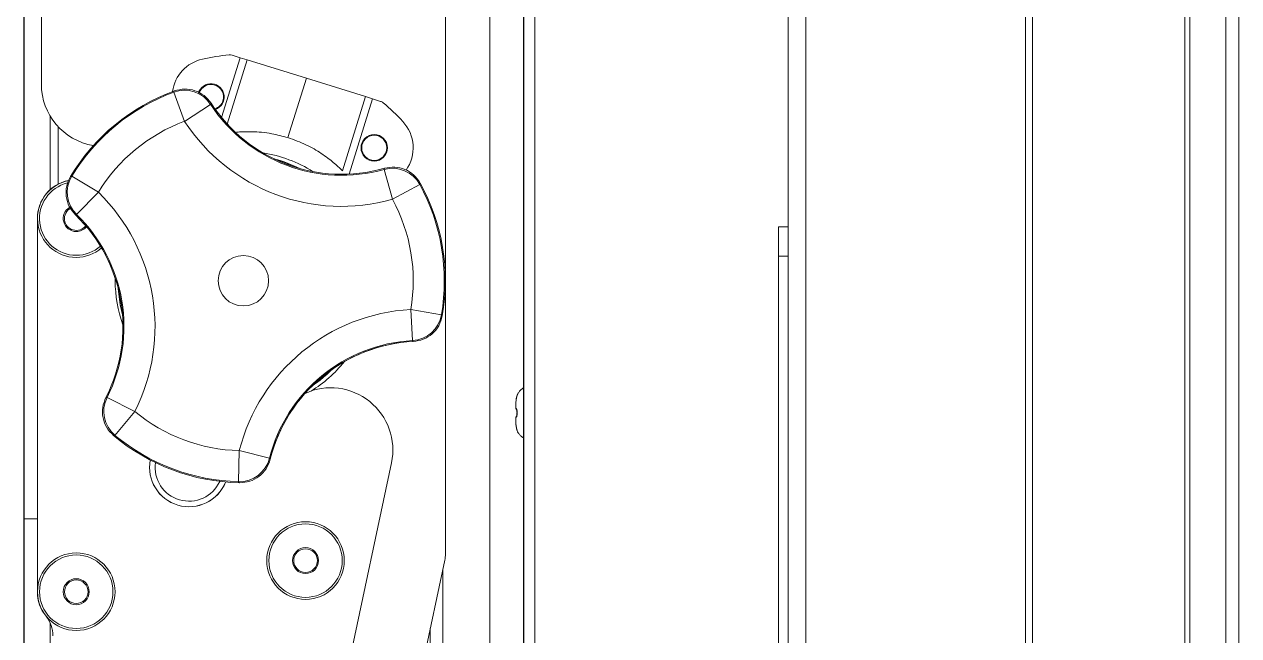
# Model space of a CAD drawing. Extents: x -382 to 1420, y -377 to 265.
# Drawn here: x 396.463 to 401.344, y 147.286 to 149.742 of the extents above; entities that cross this region are included whole.
import ezdxf

# ---------------------------------------------------------------- set-up
doc = ezdxf.new("R2010")
doc.units = 0
doc.header["$MEASUREMENT"] = 0
for name, color, linetype in [('AV-Anno-Iden', 154, 'CONTINUOUS'), ('AV-Detl-Obje', 84, 'CONTINUOUS'), ('AV-Detl-Obje-Brkt', 202, 'CONTINUOUS'), ('AV-Detl-Obje-Mont', 232, 'CONTINUOUS'), ('AV-Elev-Wall', 160, 'CONTINUOUS')]:
    doc.layers.add(name, color=color, linetype=linetype)

# ---------------------------------------------------------------- blocks, each defined once
blk = doc.blocks.new('A$C42D23839')
at = {"layer": 'AV-Detl-Obje-Brkt', "linetype": 'Continuous', "lineweight": 15}
for p, q in [((0, 4.3889), (0, 20.8786)), ((0.1358, 4.3889), (0.1358, 20.8786)), ((0.3248, 7.9728), (0.3248, 4.5138)), ((0.3751, 4.3889), (0.3751, 7.7361))]:
    blk.add_line(p, q, dxfattribs=at)
at = {"layer": 'AV-Detl-Obje-Mont', "linetype": 'Continuous', "lineweight": 15}
for p, q in [((1.9384, 13.8126), (1.9384, 9.9212)), ((0.3145, 8.0346), (0.3145, 13.4314)), ((2.007, 8.1751), (2.007, 12.5228)), ((0.8734, 9.945), (1.1106, 10.0188)), ((1.1106, 10.0188), (1.1391, 10.0277)), ((1.191, 9.7604), (1.1106, 10.0188)), ((1.1391, 10.0277), (1.1718, 10.0379)), ((1.1391, 10.0277), (1.214, 9.7868)), ((0.6362, 9.8712), (0.8734, 9.945)), ((0.9476, 9.7065), (0.8734, 9.945)), ((0.5749, 9.8522), (0.6077, 9.8624)), ((0.6077, 9.8624), (0.6362, 9.8712)), ((0.7018, 9.56), (0.6077, 9.8624)), ((0.6362, 9.8712), (0.7287, 9.5738)), ((1.4062, 9.8892), (1.3629, 9.772)), ((1.2583, 9.8403), (1.2564, 9.8448)), ((1.2583, 9.8403), (1.3629, 9.772)), ((1.9025, 9.4978), (1.9025, 9.7921)), ((1.8713, 9.7507), (1.8713, 9.5196)), ((0.5611, 9.5789), (0.5272, 9.4587)), ((0.5596, 9.5835), (0.5611, 9.5789)), ((0.9642, 9.6042), (0.9379, 9.5943)), ((0.5272, 9.4587), (0.4176, 9.5185)), ((1.816, 9.552), (1.7093, 9.487)), ((1.7965, 9.3975), (1.7093, 9.487)), ((1.8012, 9.3965), (1.7965, 9.3975)), ((1.9544, 9.3814), (1.9544, 7.8823)), ((1.6417, 9.1316), (1.6417, 9.1421)), ((0.4536, 9.0161), (0.3305, 8.995)), ((0.4536, 9.0161), (0.4467, 8.8914)), ((0.4467, 8.8914), (0.4438, 8.8875)), ((0.7983, 8.7547), (0.8199, 8.737)), ((1.6743, 8.663), (1.5628, 8.6066)), ((1.6743, 8.663), (1.6791, 8.6624)), ((1.5628, 8.6066), (1.6427, 8.5105)), ((1.1428, 8.4491), (1.0217, 8.4183)), ((1.1428, 8.4491), (1.1458, 8.3242)), ((0.7207, 7.5075), (0.531, 8.3997)), ((1.0185, 8.4147), (1.0217, 8.4183)), ((1.9544, 8.1751), (2.007, 8.1751)), ((2.007, 7.4102), (2.007, 8.1751)), ((0.6682, 6.3573), (0.3172, 8.0086)), ((1.9025, 7.4102), (1.9025, 7.7558))]:
    blk.add_line(p, q, dxfattribs=at)
at = {"layer": 'AV-Detl-Obje-Mont', "linetype": 'Continuous', "lineweight": 15, "flags": 128}
for points in [[(1.404, 9.8943), (1.4056, 9.8906), (1.4062, 9.8892)], [(0.9117, 9.5873), (0.9681, 9.6098), (0.9969, 9.6184)], [(0.4176, 9.5185), (0.4171, 9.52), (0.4159, 9.5238)], [(1.816, 9.552), (1.8175, 9.5517), (1.8214, 9.5508)], [(1.6301, 9.0994), (1.6218, 9.0351), (1.6124, 8.9953)], [(1.6284, 9.0897), (1.6198, 9.0296), (1.6128, 9.0004)], [(1.6169, 9.0357), (1.6181, 9.0423), (1.6215, 9.0634)], [(0.3271, 8.9906), (0.3295, 8.9938), (0.3305, 8.995)], [(0.8498, 8.7094), (0.8173, 8.7327), (0.7655, 8.7788)], [(0.8392, 8.7178), (0.7915, 8.7553), (0.7697, 8.7759)], [(1.6482, 8.5098), (1.6443, 8.5103), (1.6427, 8.5105)], [(1.1458, 8.3242), (1.1447, 8.323), (1.1421, 8.3201)]]:
    blk.add_lwpolyline(points, dxfattribs=at)
at = {"layer": 'AV-Detl-Obje-Mont', "linetype": 'Continuous', "lineweight": 15}
for centre, radius in [((0.6005, 9.6656), 0.0532), ((0.6005, 9.6656), 0.0504), ((1.1264, 9.1316), 0.1014), ((0.8766, 8.0073), 0.1559), ((0.8766, 8.0073), 0.1476), ((0.8766, 8.0073), 0.0522), ((0.8766, 8.0073), 0.0475), ((1.7981, 7.8823), 0.1559), ((1.7981, 7.8823), 0.1476), ((1.7981, 7.8823), 0.0522), ((1.7981, 7.8823), 0.0475)]:
    blk.add_circle(centre, radius, dxfattribs=at)
for centre, radius, start, end in [((1.1808, 10.0092), 0.03, 84.6774, 107.2796), ((1.1053, 9.1995), 0.8432, 77.2796, 84.6774), ((1.2566, 9.8697), 0.1562, 8.0615, 77.2796), ((1.2566, 9.8697), 0.0532, 17.2796, 250.8465), ((1.2566, 9.8697), 0.0504, 18.8375, 197.2796), ((1.6886, 9.9212), 0.2498, 279.4354, 0), ((1.3629, 9.7719), 0.1249, 69.7495, 146.8306), ((1.1264, 9.1316), 0.8116, 31.1021, 70.0036), ((1.1264, 9.1316), 0.8076, 31.3717, 69.734), ((1.1053, 9.1995), 0.8432, 129.8819, 137.2796), ((0.7317, 10.1843), 0.625, 254.014, 327.0917), ((0.7317, 10.1843), 0.629, 254.2596, 326.8461), ((0.5839, 9.8236), 0.03, 107.2796, 129.8819), ((1.2566, 9.8697), 0.0504, 197.2796, 251.8042), ((0.6005, 9.6656), 0.1562, 137.2796, 215.1458), ((0.7317, 10.1843), 0.7539, 254.2596, 326.8461), ((1.1264, 9.1316), 0.6827, 31.3717, 69.734), ((1.1264, 9.1316), 0.5197, 98.6767, 122.6211), ((1.1264, 9.1316), 0.5047, 104.342, 116.7636), ((0.5272, 9.4586), 0.1249, 74.2751, 151.3562), ((1.1264, 9.1316), 0.8116, 151.1021, 190.0036), ((1.1264, 9.1316), 0.8076, 151.3717, 189.734), ((1.7093, 9.487), 0.1249, 314.2751, 31.3562), ((1.7981, 9.3814), 0.1559, 270, 78.3638), ((1.7981, 9.3814), 0.1476, 270, 76.0834), ((1.7981, 9.3814), 0.1563, 0, 78.3863), ((2.2355, 8.947), 0.7539, 134.2596, 206.8461), ((1.1264, 9.1316), 0.6827, 151.3717, 189.734), ((1.7981, 9.3814), 0.0475, 217.0319, 61.5796), ((1.7981, 9.3814), 0.0522, 270, 60.7093), ((2.2355, 8.947), 0.629, 134.2596, 206.8461), ((2.2355, 8.947), 0.625, 134.014, 207.0917), ((1.7981, 9.3814), 0.0522, 218.2033, 270), ((1.7981, 9.3814), 0.1559, 229.2973, 270), ((1.7981, 9.3814), 0.1476, 228.7338, 270), ((1.1264, 9.1316), 0.5153, 339.9707, 0), ((0.4536, 9.0162), 0.1249, 189.7495, 266.8306), ((0.4121, 8.2634), 0.7539, 14.2596, 86.8461), ((0.4121, 8.2634), 0.625, 50.5528, 87.0917), ((0.4121, 8.2634), 0.625, 14.014, 87.0917), ((0.4121, 8.2634), 0.629, 14.2596, 86.8461), ((1.1264, 9.1316), 0.5197, 218.6776, 238.4641), ((0.4121, 8.2634), 0.625, 14.014, 50.5528), ((0.7754, 8.4517), 0.2498, 65.6029, 192), ((1.5628, 8.6066), 0.1249, 309.7495, 26.8306), ((1.1264, 9.1316), 0.6827, 271.3717, 309.734), ((1.1264, 9.1316), 0.8116, 271.1021, 310.0036), ((1.1264, 9.1316), 0.8076, 271.3717, 309.734), ((1.1428, 8.4491), 0.1249, 194.2751, 271.3562), ((1.3451, 8.382), 0.1585, 201.835, 10.6854), ((1.3451, 8.382), 0.1583, 201.8568, 10.6636), ((1.3451, 8.382), 0.1359, 204.5754, 7.945), ((0.4394, 8.0346), 0.1249, 180, 192), ((1.7981, 7.8823), 0.1563, 321.0711, 0), ((2.0169, 7.7056), 0.1249, 141.0711, 180)]:
    blk.add_arc(centre, radius, start, end, dxfattribs=at)
for points, knots in [([(1.404, 9.8943), (1.3903, 9.8978), (1.3629, 9.9048), (1.3206, 9.8972), (1.2826, 9.8777), (1.2651, 9.8557), (1.2564, 9.8448)], [0, 0, 0, 0, 0.250748, 0.501501, 0.752227, 1, 1, 1, 1]), ([(1.1536, 9.7282), (1.1535, 9.7282), (1.1399, 9.73), (1.0917, 9.7317), (1.0199, 9.7259), (0.9693, 9.7123), (0.9476, 9.7065)], [0, 0, 0, 0, 0.002247, 0.351838, 0.72136, 1, 1, 1, 1]), ([(0.9476, 9.7065), (0.9227, 9.6975), (0.8728, 9.6795), (0.8098, 9.6421), (0.761, 9.6049), (0.7357, 9.5807), (0.7304, 9.5754), (0.7287, 9.5738)], [0, 0, 0, 0, 0.213762, 0.42707, 0.652265, 0.892242, 1, 1, 1, 1]), ([(0.5596, 9.5835), (0.5457, 9.586), (0.5179, 9.5911), (0.4763, 9.5806), (0.4396, 9.5585), (0.4238, 9.5353), (0.4159, 9.5238)], [0, 0, 0, 0, 0.2507481, 0.5015013, 0.7522272, 1, 1, 1, 1]), ([(1.8012, 9.3965), (1.8104, 9.4072), (1.8287, 9.4288), (1.8405, 9.4701), (1.8395, 9.5129), (1.8274, 9.5382), (1.8214, 9.5508)], [0, 0, 0, 0, 0.250748, 0.501501, 0.752227, 1, 1, 1, 1]), ([(0.3271, 8.9906), (0.3309, 8.977), (0.3385, 8.9498), (0.3663, 8.9169), (0.4022, 8.8937), (0.43, 8.8896), (0.4438, 8.8875)], [0, 0, 0, 0, 0.250748, 0.501501, 0.752227, 1, 1, 1, 1]), ([(1.6482, 8.5098), (1.6581, 8.5199), (1.6778, 8.5401), (1.6925, 8.5806), (1.6945, 8.6233), (1.6842, 8.6494), (1.6791, 8.6624)], [0, 0, 0, 0, 0.250748, 0.501501, 0.752227, 1, 1, 1, 1]), ([(1.0185, 8.4147), (1.0232, 8.4014), (1.0327, 8.3748), (1.0626, 8.3439), (1.1001, 8.3233), (1.1281, 8.3212), (1.1421, 8.3201)], [0, 0, 0, 0, 0.250748, 0.501501, 0.752227, 1, 1, 1, 1])]:
    blk.add_open_spline(points, degree=3, knots=knots, dxfattribs=at)
blk = doc.blocks.new('A$C90a6f177')
at = {"layer": 'AV-Detl-Obje', "lineweight": 0}
for points in [[(0.197, 33.1003), (0.197, 0.2717), (0.0519, 0.2844)], [(0.0001, 0.3361), (0.0001, 33.0358), (0.0519, 33.0876)], [(0.0519, 33.0876), (0.0519, 0.2844), (0.0001, 0.3361)], [(0.2166, 33.0806), (0.2166, 0.2913), (0.1969, 0.2913)], [(0.2166, 33.0885), (0.2166, 0.2835)], [(0.8571, 0.4212), (0.8571, 32.8761), (0.8577, 32.8849), (0.8579, 32.8928), (0.8576, 32.9014)], [(2.8739, 24.0037), (2.8739, 4.3949)], [(1.811, 4.628), (1.811, 23.6846), (1.8503, 23.6452)], [(1.811, 13.1115), (1.8503, 13.1115)], [(1.8504, 12.9934), (1.811, 12.9934)], [(2.874, 12.4644), (2.8743, 12.4643), (2.8769, 12.4626), (2.8793, 12.461), (2.8818, 12.4592), (2.884, 12.4571), (2.8864, 12.4551), (2.8883, 12.4532), (2.8903, 12.4508), (2.8922, 12.4486), (2.894, 12.4461), (2.8955, 12.4436)], [(2.8956, 12.4436), (2.8959, 12.4431), (2.8964, 12.4422), (2.897, 12.4413), (2.8975, 12.4405), (2.898, 12.4395), (2.8985, 12.4386), (2.8988, 12.4376), (2.8992, 12.4366), (2.8995, 12.4361), (2.8999, 12.4351), (2.9003, 12.4343)], [(2.9007, 12.433), (2.9003, 12.4342)], [(2.9003, 12.4342), (2.9003, 12.4341), (2.9003, 12.4339), (2.9003, 12.4338), (2.9005, 12.4336), (2.9005, 12.4335), (2.9005, 12.4334), (2.9005, 12.4332), (2.9006, 12.4331), (2.9006, 12.433), (2.9006, 12.4328), (2.9007, 12.4327)], [(2.9018, 12.4286), (2.9006, 12.433)], [(2.9007, 12.4327), (2.901, 12.4317), (2.9013, 12.4302), (2.9014, 12.4298), (2.9019, 12.4284), (2.9021, 12.427), (2.9025, 12.4255), (2.9028, 12.4241), (2.9032, 12.4227), (2.9035, 12.4212), (2.9037, 12.4198), (2.9039, 12.4183)], [(2.9014, 12.43), (2.9013, 12.4306)], [(2.902, 12.4278), (2.9015, 12.4294)], [(2.9022, 12.427), (2.902, 12.428)], [(2.9024, 12.4261), (2.9021, 12.4272)], [(2.9026, 12.4253), (2.9024, 12.4264)], [(2.9028, 12.4242), (2.9025, 12.4256)], [(2.903, 12.4232), (2.9028, 12.4246)], [(2.9033, 12.4221), (2.9029, 12.4237)], [(2.9033, 12.4217), (2.9032, 12.4227)], [(2.9036, 12.4206), (2.9033, 12.4222)], [(2.9037, 12.4196), (2.9034, 12.421)], [(2.904, 12.4183), (2.904, 12.4183)], [(2.9003, 12.365), (2.9003, 12.3621)], [(2.9009, 12.36), (2.9009, 12.3621)], [(2.9018, 12.3748), (2.9022, 12.3762)], [(2.9022, 12.3762), (2.9022, 12.3763)], [(2.904, 12.3455), (2.9041, 12.3455), (2.9043, 12.3455), (2.9044, 12.3455), (2.9045, 12.3455), (2.9047, 12.3455), (2.9048, 12.3455), (2.9051, 12.3455), (2.9054, 12.3455), (2.9054, 12.3457)], [(2.904, 12.3088), (2.904, 12.3088)], [(2.9052, 12.32), (2.9054, 12.3261)], [(2.9054, 12.3261), (2.9054, 12.3457)]]:
    blk.add_lwpolyline(points, dxfattribs=at)
for points in [[(0.8329, 0.3717, -0.043102), (0.8282, 0.4213), (0.8282, 32.8761), (0.8571, 32.8761), (1.7398, 31.2006), (1.811, 31.2006)], [(1.7685, 31.6808), (1.77, 31.6704), (1.7712, 31.6597), (1.7725, 31.6487), (1.7736, 31.6372), (1.7746, 31.6253), (1.7753, 31.6129), (1.7758, 31.5997), (1.7762, 31.5858), (1.7764, 31.5708), (1.7765, 31.5547), (1.7764, 31.5364), (1.7761, 31.515), (1.7758, 31.4999), (1.7753, 31.474), (1.775, 31.4643), (1.7743, 31.4425), (1.7734, 31.423, -0.020283), (1.7633, 31.2979, -0.020006), (1.7551, 31.2492, -0.043101), (1.7398, 31.2006), (1.7398, 4.572)], [(2.8285, 23.9761), (2.8285, 9.0325, 0.139452), (2.5034, 9.0803, 0.006153), (2.4723, 9.078), (1.8503, 9.0235)], [(1.8504, 13.1115), (1.8504, 6.3798, 0.389027), (2.0668, 6.1436), (2.0668, 5.6908), (2.0275, 5.6908), (2.0273, 5.8857), (2.0037, 5.8878)], [(2.9054, 12.401), (2.9054, 12.3813), (2.9054, 12.3815), (2.9052, 12.3815), (2.9051, 12.3816), (2.9049, 12.3816), (2.9048, 12.3816), (2.9047, 12.3816), (2.9045, 12.3816), (2.9044, 12.3816), (2.9042, 12.3815), (2.9041, 12.3815), (2.9015, 12.3766), (2.9016, 12.3771), (2.9018, 12.3777), (2.9019, 12.3782), (2.902, 12.3787), (2.9023, 12.3792), (2.9025, 12.3798), (2.9027, 12.3801), (2.903, 12.3806), (2.9033, 12.381), (2.9034, 12.381), (2.9037, 12.3813), (2.9053, 12.3813, -0.25195), (2.9013, 12.3753), (2.9011, 12.3751), (2.901, 12.374), (2.9009, 12.373), (2.9007, 12.3723), (2.9006, 12.3713), (2.9005, 12.3702), (2.9005, 12.3691), (2.9003, 12.3681), (2.9003, 12.367), (2.9003, 12.366), (2.9009, 12.3665), (2.901, 12.3689), (2.9011, 12.3708), (2.9014, 12.3726), (2.9017, 12.3742), (2.9018, 12.3748), (2.9017, 12.3745), (2.9014, 12.3732), (2.9011, 12.3714), (2.901, 12.3693), (2.9009, 12.367), (2.9009, 12.365), (2.9003, 12.3621), (2.9005, 12.3621), (2.9006, 12.3621), (2.9007, 12.3621), (2.9003, 12.365), (2.9005, 12.365), (2.9006, 12.365), (2.9007, 12.365), (2.9003, 12.3621), (2.9003, 12.3612), (2.9003, 12.36), (2.9003, 12.3589), (2.9003, 12.3586), (2.9005, 12.3575), (2.9005, 12.3562), (2.9006, 12.355), (2.9009, 12.3539), (2.901, 12.3529), (2.9013, 12.3516), (2.9018, 12.3522), (2.9015, 12.3534), (2.9013, 12.3549), (2.9011, 12.3566), (2.9009, 12.3585), (2.9009, 12.3608), (2.9008, 12.3599), (2.901, 12.3576), (2.9013, 12.3554), (2.9015, 12.3537), (2.9018, 12.3523), (2.9024, 12.3507), (2.9022, 12.3508), (2.9021, 12.3514, -0.193235), (2.904, 12.3455), (2.9036, 12.3458), (2.9035, 12.3459), (2.9031, 12.3464), (2.9028, 12.3469), (2.9025, 12.3475), (2.9022, 12.3479), (2.9021, 12.3484), (2.902, 12.349), (2.9017, 12.3496), (2.9015, 12.3501), (2.9015, 12.3505)], [(2.9048, 12.3143, -0.002752), (2.9047, 12.3136), (2.904, 12.3088), (2.904, 12.3088), (2.904, 12.3086), (2.9037, 12.3071), (2.9034, 12.3058), (2.9032, 12.3043), (2.9027, 12.3029), (2.9025, 12.3015), (2.9022, 12.3001), (2.9018, 12.2988), (2.9014, 12.2972), (2.9011, 12.2958), (2.9006, 12.2941), (2.9017, 12.2979, 0.028386), (2.9047, 12.3136), (2.9052, 12.32)], [(2.874, 12.2625), (2.8743, 12.2628), (2.8769, 12.2645), (2.8793, 12.266), (2.8818, 12.2679), (2.884, 12.2699), (2.8864, 12.2718), (2.8883, 12.2739), (2.8903, 12.2761), (2.8922, 12.2785), (2.894, 12.281), (2.8955, 12.2833, 0.065591), (2.9003, 12.2927), (2.9003, 12.2929), (2.9003, 12.2931), (2.9005, 12.2934), (2.9005, 12.2935), (2.9005, 12.2937), (2.9006, 12.294), (2.9006, 12.2941), (2.9006, 12.2942), (2.9007, 12.2944), (2.9007, 12.2945)]]:
    blk.add_lwpolyline(points, format="xyb", dxfattribs=at)
for points in [[(2.9047, 12.4135), (2.9052, 12.4072, 0.01812), (2.904, 12.4183), (2.904, 12.4183)], [(2.9054, 12.401), (2.9052, 12.4071, -0.016293)]]:
    blk.add_lwpolyline(points, format="xyb", close=True, dxfattribs=at)
blk.add_arc((2.8954, 12.3813), 0.00867, 322.3373, 0.7928, dxfattribs=at)
for points in [[(2.9006, 12.433), (2.9006, 12.4334), (2.9005, 12.4338), (2.9003, 12.4342)], [(2.9047, 12.4129), (2.9045, 12.4149), (2.9043, 12.4165), (2.904, 12.4183)], [(2.9015, 12.3766), (2.9014, 12.3762), (2.9013, 12.3757), (2.9013, 12.3753)], [(2.9054, 12.3456), (2.9054, 12.3484), (2.904, 12.3508), (2.9019, 12.3523)], [(2.9048, 12.3143), (2.905, 12.3156), (2.905, 12.3168), (2.9051, 12.3181)], [(2.9051, 12.3181), (2.9051, 12.3188), (2.9052, 12.3195), (2.9052, 12.3203)], [(2.9054, 12.3261), (2.9054, 12.324), (2.9054, 12.3222), (2.9052, 12.3203)], [(2.9003, 12.2928), (2.9005, 12.2932), (2.9006, 12.2937), (2.9006, 12.2941)], [(2.9003, 12.2928), (2.9005, 12.2932), (2.9006, 12.2937), (2.9007, 12.2941)]]:
    blk.add_open_spline(points, degree=3, dxfattribs=at)

msp = doc.modelspace()

# ---------------------------------------------------------------- linework, layer by layer
at = {"layer": 'AV-Elev-Wall'}
msp.add_line((396.46343, 90.21409), (396.46343, 199.21409), dxfattribs=at)

# ---------------------------------------------------------------- block references
at = {"layer": 'AV-Anno-Iden', "xscale": -1}
msp.add_blockref('A$C42D23839', (398.47045, 139.58032), dxfattribs=at)
at = {"layer": 'AV-Detl-Obje', "lineweight": 0, "xscale": -1}
msp.add_blockref('A$C90a6f177', (401.34448, 135.81739), dxfattribs=at)

doc.saveas('drawing.dxf')
